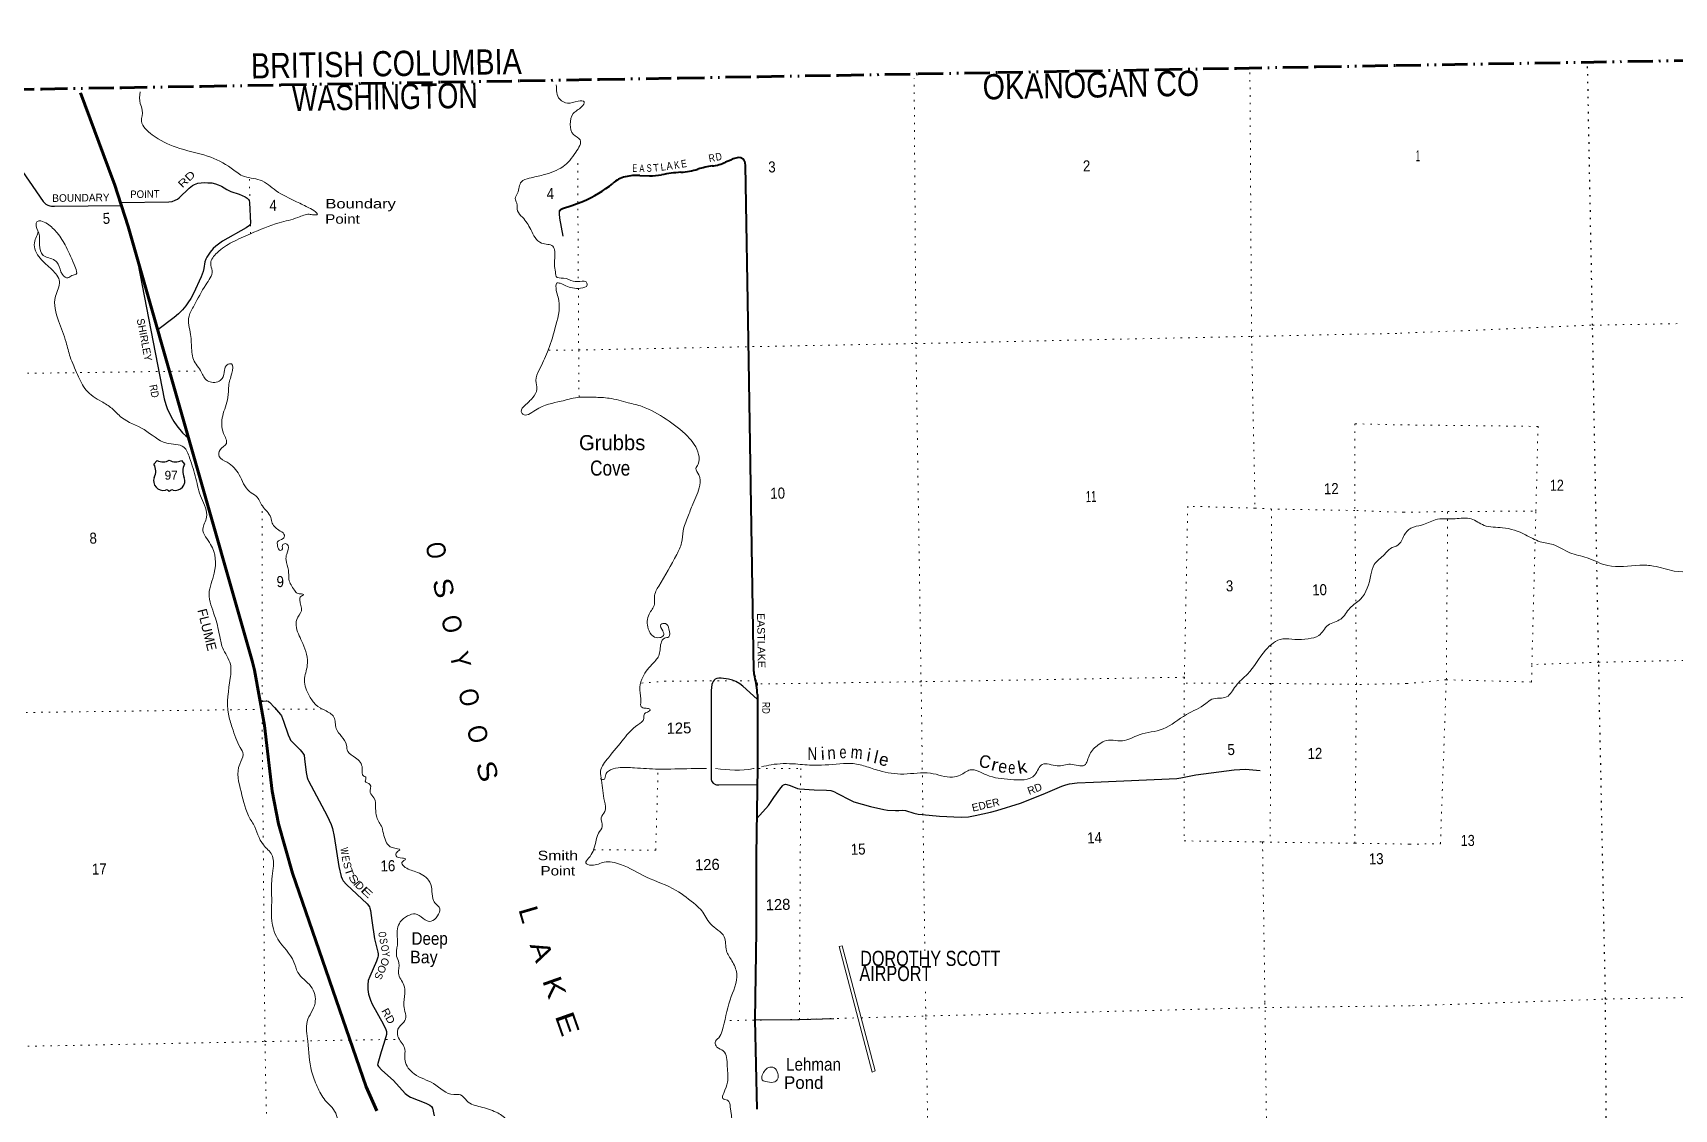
# Model space of a CAD drawing. Header units: feet. Extents: x 242557 to 489137, y 368785 to 557307.
# Drawn here: x 372517 to 398559, y 538641 to 555717 of the extents above; entities that cross this region are included whole.
import ezdxf
from ezdxf.enums import TextEntityAlignment as Align

# ---------------------------------------------------------------- set-up
doc = ezdxf.new("R2010")
doc.units = ezdxf.units.FT
doc.header["$LTSCALE"] = 80
doc.linetypes.add('DASH_DOUBLE_DOT', pattern=[9.2, 5, -1.2, 0.3, -1.2, 0.3, -1.2])
doc.linetypes.add('DOTTED', pattern=[1.5, 0.3, -1.2])
for name, color, linetype, lineweight in [('10', 7, 'DASH_DOUBLE_DOT', 60), ('16', 7, 'Continuous', 25), ('20', 7, 'Continuous', 70), ('26', 7, 'Continuous', 40), ('27', 7, 'Continuous', 25), ('29', 7, 'Continuous', 25), ('30', 7, 'Continuous', 35), ('36', 7, 'Continuous', 13), ('39', 7, 'Continuous', 13), ('41', 7, 'Continuous', 13), ('42', 7, 'Continuous', 13), ('6', 7, 'DOTTED', 25), ('7', 7, 'DOTTED', 13)]:
    doc.layers.add(name, color=color, linetype=linetype, lineweight=lineweight)
doc.layers.add('12', color=7, linetype='Continuous')

msp = doc.modelspace()

# ---------------------------------------------------------------- linework, layer by layer
at = {"layer": '10'}
msp.add_line((394141.54, 555198.57), (424455.31, 555717.04), dxfattribs=at)
msp.add_lwpolyline([(371404.83, 554803.68), (372667.99, 554825), (373931.15, 554846.39), (375194.31, 554867.86), (376457.47, 554889.4), (377720.62, 554911.01), (378983.78, 554932.7), (380246.93, 554954.45), (381510.09, 554976.29), (382773.24, 554998.19), (384036.39, 555020.17), (385299.54, 555042.21), (386562.69, 555064.33), (387825.83, 555086.52), (389088.98, 555108.78), (390352.12, 555131.12), (391615.26, 555153.53), (392878.4, 555176.01), (394141.54, 555198.57)], dxfattribs=at)
at = {"layer": '16'}
for p, q in [((374438.96, 548874.19), (374490.27, 548932.95)), ((374682.03, 548938.92), (374681.75, 548938.72)), ((374874.12, 548933.04), (374925.51, 548874.19))]:
    msp.add_line(p, q, dxfattribs=at)
for centre, radius, start, end in [((374245.98, 548763.56), 222.05, 332.97043, 29.75871), ((374581.35, 549090.61), 182.07, 239.97227, 303.45418), ((374783.13, 549090.11), 181.52, 236.33975, 300.08743), ((374783.12, 549090.61), 182.07, 236.54582, 236.59441), ((375118.48, 548763.56), 222.05, 150.24129, 207.02957), ((374585.17, 548608.66), 151.42, 159.09177, 283.81923), ((374779.29, 548608.66), 151.42, 256.18077, 20.90823)]:
    msp.add_arc(centre, radius, start, end, dxfattribs=at)
for centre, major_axis, start_param, end_param in [((374640.51, 548409.84), (-19.56, 51.67), 4.95877769, 6.28318531), ((374723.96, 548409.84), (19.56, 51.67), 0, 1.32637542)]:
    msp.add_ellipse(centre, major_axis=major_axis, ratio=0.929097, start_param=start_param, end_param=end_param, dxfattribs=at)
at = {"layer": '20'}
msp.add_lwpolyline([(377973.79, 538613.77), (377807.94, 538997.37), (376639.46, 542387.66), (376414.56, 543169.45), (376312.92, 543687.32), (376195.59, 544726.73), (376034.99, 545608.17), (375999.19, 545753.59), (374031.28, 552646.68), (373814.88, 553316.01), (373787.36, 553386.81), (373276.21, 554765.27)], dxfattribs=at)
at = {"layer": '26'}
for p, q in [((382146.71, 553451.34), (382302.17, 553446.98)), ((381070.69, 552978.6), (381252.12, 553046.84)), ((383866.19, 550838.11), (383952.82, 545600.48))]:
    msp.add_line(p, q, dxfattribs=at)
for points in [[(383809.08, 553679.43), (383820.24, 553616.25), (383866.19, 550838.11)], [(380875.85, 552885.89), (380876.72, 552889.87), (380885.27, 552905.86), (380899.03, 552918.89), (380920.97, 552931.16), (381070.69, 552978.6)], [(384013.72, 545217.13), (384014.75, 545137.29), (384015.77, 544055.34), (383996.32, 542668.34), (383992.23, 541472.75), (383974.08, 540057.45), (384002.09, 538640.95)]]:
    msp.add_lwpolyline(points, dxfattribs=at)
for centre, radius, start, end in [((383211.41, 554334.4), 734.14, 276.64198, 293.86861), ((384147.85, 552342.99), 1466.75, 108.885, 115.84373), ((383714.48, 553634.65), 104.66, 25.33548, 113.28379), ((382023.89, 552991.5), 455.15, 103.48182, 132.27488), ((382090.81, 552665.01), 788.32, 85.93375, 102.67923), ((382249.88, 555117.59), 1671.42, 271.79284, 278.35479), ((382932.99, 551322.54), 2186.15, 93.52185, 101.61785), ((382672.54, 554945.73), 1446.67, 275.0029, 285.96545), ((383528.96, 552029.27), 1592.99, 98.39734, 106.72754), ((380511.62, 554797.8), 1901.11, 292.92419, 309.3772), ((384389.86, 545628.09), 437.91, 183.6146, 196.86819), ((382798.22, 545178.51), 1216.12, 1.81981, 15.37861)]:
    msp.add_arc(centre, radius, start, end, dxfattribs=at)
at = {"layer": '29'}
for p, q in [((371513.92, 554733.06), (372681.78, 553038.95)), ((372860.02, 552964.91), (373927.61, 552980.13)), ((380931.28, 552488.46), (380879.51, 552774.55)), ((374147.58, 552254.13), (374600.58, 549909.2)), ((384012.21, 545144.44), (383782.38, 545353.44))]:
    msp.add_line(p, q, dxfattribs=at)
for points in [[(373909.18, 553024.35), (374672.95, 553036.61), (374728.92, 553043.2), (374775.01, 553059.67), (374811.22, 553079.43), (374837.56, 553099.2), (374998.88, 553254.03), (375051.55, 553293.57), (375081.18, 553310.04), (375133.86, 553329.8), (375189.82, 553339.69), (375246.61, 553343.8), (375291.88, 553339.69), (375358.54, 553335.57), (375413.69, 553319.92), (375458.95, 553305.92), (375509.16, 553283.68), (375594.76, 553230.97), (375660.6, 553201.32), (375788.99, 553155.2), (375887.76, 553115.67), (375916.56, 553095.08), (375937.14, 553072.84), (375947.84, 553055.55), (375956.89, 553026.72), (375970.06, 552697.29), (375965.95, 552675.05), (375956.89, 552661.05), (375900.93, 552624.81), (375528.91, 552410.68), (375420.27, 552334.91), (375377.47, 552293.73), (375331.38, 552239.38), (375278.71, 552157.01), (375260.6, 552124.07), (375245.79, 552084.54), (375229.33, 551975.83), (375218.63, 551930.52), (375186.53, 551847.35), (375068.01, 551583.8), (375025.22, 551503.09), (374979.12, 551435.56), (374942.91, 551384.49), (374890.24, 551320.26), (374830.98, 551260.95), (374761.84, 551198.37), (374499.58, 551006.33)], [(372681.78, 553038.95), (372701.77, 553017.66), (372725.22, 552999.14), (372756.09, 552981.43), (372787.78, 552971.13), (372816.17, 552966.6), (372860.02, 552964.91)], [(380879.51, 552774.55), (380871.28, 552843.08), (380872.93, 552864.5), (380875.85, 552885.89)], [(374600.58, 549909.2), (374625.21, 549821.33), (374648.26, 549757.09), (374710.81, 549623.67), (374753.61, 549551.19), (374804.64, 549480.36), (374893.53, 549373.3), (374942.91, 549323.88), (374981.42, 549294.19)], [(383291.68, 545378.96), (383282.18, 545282.3), (383281.55, 543873.16)], [(383782.38, 545353.44), (383735.53, 545391.23), (383672.16, 545425), (383617.01, 545445.59), (383553.64, 545461.24), (383440.88, 545480.18), (383402.2, 545481), (383371.74, 545475.24), (383342.94, 545461.24), (383328.94, 545448.88), (383310.01, 545425), (383299.31, 545404.41), (383291.68, 545378.96)], [(376126.26, 545107.24), (376217.75, 545119.51), (376231.76, 545118.7), (376249.87, 545113.76), (376258.1, 545108.82), (376270.43, 545099.75), (376349.44, 545014.09), (376447.4, 544902.92), (376461.38, 544882.32), (376494.3, 544796.66), (376566.73, 544579.23), (376593.09, 544519.94), (376607.91, 544495.24), (376632.57, 544467.22), (376757.68, 544342.03), (376803.77, 544289.32), (376813.67, 544271.22), (376820.25, 544254.74), (376830.11, 544197.08), (376856.45, 543979.65), (376868.82, 543904.72), (376878.69, 543871.78), (376889.37, 543847.87), (377185.67, 543294.41), (377251.51, 543156.04), (377270.48, 543095.95), (377297.6, 542964.97), (377370.03, 542490.57), (377409.54, 542332.44), (377424.39, 542296.23), (377442.5, 542264.94), (377495.14, 542207.25), (377824.36, 541897.58), (377856.51, 541850.66), (377866.38, 541830.89), (377877.04, 541792.16), (377896.79, 541634.03), (377936.3, 541344.12), (377968.85, 541218.03)], [(384003.81, 543250.7), (384189.04, 543458.26), (384274.64, 543583.45), (384386.57, 543741.58), (384415.38, 543773.72), (384428.55, 543785.25), (384445.83, 543794.29), (384459.83, 543796.78), (384481.23, 543793.48), (384531.43, 543774.53), (384649.13, 543725.95), (384682.87, 543721.82), (384913.33, 543708.64), (385110.86, 543702.05), (385176.7, 543695.46), (385208.81, 543688.06), (385236.79, 543676.53), (385275.47, 543655.93), (385499.34, 543537.33), (385542.15, 543519.23), (385808.81, 543445.09), (386017.87, 543395.69), (386078.77, 543385.79), (386206.36, 543376.75), (386256.55, 543379.2), (386313.35, 543383.34), (386361.9, 543379.2), (386493.59, 543339.67), (386565.21, 543322.4), (386625.27, 543313.31), (386901.82, 543286.96), (387244.21, 543273.78), (387363.57, 543281.23), (387468.08, 543300.13), (387711.7, 543352.84), (387811.31, 543378.42), (388185.78, 543497.8), (388547.92, 543636.16), (388844.22, 543767.94), (388905.98, 543788.57), (388963.59, 543803.39), (389087.84, 543820.65), (389344.64, 543827.24), (390667.32, 543887.4), (390733.95, 543899.71), (390970.99, 543945.84), (391576.75, 544024.9)], [(391576.75, 544024.9), (391755.39, 544034.01), (391989.14, 544014.24)], [(383281.55, 543873.16), (383291.91, 543838.75), (383313.31, 543814.05), (383347.88, 543794.28), (383365.99, 543787.69), (383396.31, 543785.45)], [(383396.31, 543785.45), (383398.96, 543784.98), (384014.63, 543789.53)], [(377968.85, 541218.03), (377991.51, 541130.82), (377995.62, 541103.64), (377994.8, 541074.81), (377991.51, 541053.4), (377969.28, 540991.63), (377863.93, 540747.84), (377840.07, 540684.42), (377831, 540616.06), (377830.19, 540537.82), (377844.17, 540464.52), (377875.45, 540370.63), (377903.43, 540306.38), (378074.63, 539996.71), (378118.26, 539905.28), (378128.14, 539870.69), (378127.31, 539825.4), (378087.8, 539680.44), (378041.71, 539548.66), (377989.03, 539364.17), (377987.4, 539342.76), (378002.2, 539318.05), (378054.88, 539258.75), (378239.24, 539094.03), (378423.61, 538889.77), (378464.77, 538856.83), (378509.21, 538830.47), (378752.83, 538738.23), (378815.4, 538703.64), (378843.38, 538683.87), (378858.19, 538659.16), (378884.52, 538533.98)], [(383974.08, 540057.45), (384680.84, 540064.46), (385223.64, 540077.58)]]:
    msp.add_lwpolyline(points, dxfattribs=at)
at = {"layer": '36'}
msp.add_lwpolyline([(385312.44, 541222.1), (385358.73, 541233.46), (385881.42, 539249.68), (385833.43, 539226.13)], close=True, dxfattribs=at)
at = {"layer": '39'}
for points in [[(415793.02, 555569.08), (415571.64, 555392.2), (415244.47, 555359.88), (415031.26, 555287.1), (414888.95, 555090.03), (414891.91, 554796.36), (414799.44, 554523.23), (414677.42, 554322.48), (414589.51, 554019.04), (414395.2, 553786.58), (414117.25, 553714.65), (413918.89, 553721.14), (413736.97, 553831.25), (413541.62, 553779.06), (413367.6, 553781.95), (413034.18, 553759.64), (412829.62, 553654.62), (412660.29, 553619.11), (412374.76, 553397.13), (412225.32, 553143.21), (412065.26, 552919.48), (412271.44, 552809.82), (412423.85, 552531.04), (412319.22, 552140.19), (411978.71, 551939.49), (411681.64, 551802.38), (411612.81, 551685.66), (411464.54, 551482.4), (411484.8, 551361.23), (411565.94, 551229.02), (411333.89, 551074.88), (411086.85, 550969.07), (410669.53, 550764.94), (410331.8, 550639.24), (410244.75, 550404.69), (410071, 550152.36), (409610.7, 549858.31), (409281.47, 549708.46), (409116.53, 549652.77), (408856.69, 549228.7), (408664.09, 549134.02), (408363.85, 549183.22), (408063.68, 549228.36), (407831.49, 549082.32), (407652.19, 549038.52), (407450.49, 549121.93), (407199.69, 548999.85), (406835.91, 548859.5), (406605.39, 548972.77), (406240.29, 549148.4), (405926.44, 549284.45), (405427.35, 549488.01), (404926.55, 549553.8), (404557.49, 549486.27), (404131.63, 549308.32), (403643.59, 549218.36), (403068.35, 549021.46), (402488.96, 548950.09), (402166.06, 549023.18), (401672.47, 548902.73), (401473.5, 548706.65), (400975.6, 548363.3), (400424.98, 547907.57), (400027.99, 547578.22), (399647.86, 547447.69), (398557.98, 547178.59), (398232.96, 547257.72), (398012.25, 547269.88), (397504.56, 547264.64), (397176.76, 547388.28), (396904.32, 547468.38), (396639.14, 547597.22), (396434.02, 547644.1), (396199.53, 547753.25), (395837.52, 547866.14), (395543.55, 547903.3), (395339.53, 548004.9), (395082.55, 548008.3), (394765.24, 547990.34), (394552.21, 547907.44), (394381.06, 547859.74), (394273.37, 547748.89)], [(374220.6, 554781.03), (374221.1, 554593.79), (374254.31, 554487.52), (374242.63, 554317.33), (374412.5, 554099.49), (374790.48, 553901.44), (375290.54, 553759.28), (375664.2, 553571.23), (375843.69, 553448.69), (376122.99, 553381.44), (376376.64, 553212.37), (376703.37, 553037.2), (376898.35, 552941.38), (377001.34, 552877.43), (377032.77, 552837.84), (376974.29, 552828.17), (376903.12, 552838.37), (376724.15, 552789.04), (376424.64, 552702.06), (375969.45, 552527.95), (375681.3, 552394.76), (375440.62, 552228.49), (375339.77, 552059.94), (375361.1, 551943.23), (375261.7, 551720.11), (375075.97, 551391.53), (374995.42, 551221.5), (375019.4, 550928.93), (375038.15, 550680.71), (375055.49, 550561.86), (375176.35, 550358.87), (375269.39, 550211.75), (375450.51, 550180.26), (375522.03, 550232.75), (375557.05, 550363.12), (375601.35, 550449.25), (375667.83, 550463.19), (375673.77, 550315.73), (375626.3, 550120.31), (375611.06, 549931.83), (375529.68, 549640.45), (375543.16, 549361.75), (375588, 549199.17), (375487.29, 549101.39), (375473.84, 548997.9), (375599.89, 548904.24), (375791.54, 548705.19), (375954.54, 548440.66), (376061.9, 548364.7), (376159.15, 548211.62), (376293.69, 548027.2), (376316.29, 547938.84), (376443.21, 547812.85), (376509.81, 547745.9), (376488.88, 547694.78), (376397.12, 547641.74), (376400.81, 547579.15), (376441.25, 547505.42), (376469.38, 547514.27), (376477.62, 547585.27), (376525.5, 547612.86), (376566.79, 547583.65), (376546.1, 547447.6), (376534.45, 547352.24), (376573.11, 547193.53), (376581.02, 547048.15), (376668.74, 546872.57), (376712.54, 546825.22), (376779.61, 546816.93), (376812.32, 546805.68), (376770.61, 546774.22), (376753.79, 546721.18), (376778.65, 546547.95), (376705.39, 546408.45), (376700.68, 546280.92), (376800.56, 546028.83), (376872.6, 545680.94), (376826.1, 545449.15), (376907.87, 545192.52), (377008.73, 545055.72), (377152.84, 544968.63), (377293.44, 544861.21), (377332.69, 544680.28), (377417.09, 544553.14), (377493.72, 544413.66), (377514.52, 544317.16), (377636.69, 544217.34), (377744.49, 544048.37), (377770.08, 543923.69), (377798.85, 543908.29), (377792.42, 543845.43), (377866.74, 543792.84), (377872.15, 543665.59), (377929.11, 543580.17), (377955.94, 543409.01), (377973.66, 543276.03), (378061.11, 543110.55)], [(380823.01, 554893.89), (380877.52, 554662.9), (381002.77, 554599.56), (381168, 554632.35), (381265.48, 554622.85), (381225.02, 554544.91), (381092.14, 554438.18), (381044.13, 554262.97), (381094.93, 554104.59), (381200.47, 554020.5), (381132.81, 553822.51), (380930.23, 553594.58), (380615.71, 553462.7), (380394.29, 553410.19), (380268.22, 553352.18), (380208.17, 553172.6), (380169.94, 553086.63), (380194.14, 553014.48), (380209.56, 552891.55), (380285.12, 552792.48), (380417.96, 552595.88), (380589.8, 552380.12), (380767.3, 552332.35), (380798.67, 552143.11), (380796.19, 552007.56), (380811.29, 551896.74), (380818.6, 551850.43), (380938.78, 551825.37), (381089.96, 551776.89), (381231.82, 551774.67), (381294.89, 551764.24), (381312.32, 551718.21), (381208.4, 551664.84), (381080.61, 551671.48), (380972.42, 551702.93), (380886.27, 551743.06), (380827.47, 551745.52), (380816.56, 551698.71), (380863.16, 551469.44), (380800.14, 551020.82), (380684.31, 550653.69), (380550.14, 550366.94), (380497.87, 550199.71), (380513.61, 550064.64), (380448.34, 549929.41), (380324.04, 549804.71), (380267.81, 549710.17), (380291.26, 549666.31), (380492.11, 549730.4), (380897.51, 549872.82), (381159.25, 549932.49), (381424.53, 549935.63), (381661.95, 549919.82), (381963.62, 549849.13), (382184, 549788.37), (382568.17, 549586.44), (382903.44, 549318.48), (383081.32, 549028.06), (383071.28, 548872.07), (383038.59, 548806.48), (383083.84, 548704.57), (383098.37, 548539.14), (382988.86, 548238.91), (382909.11, 548038.57), (382834.05, 547814.1), (382810.66, 547627.42), (382734.58, 547441.34), (382448.11, 546940.16), (382379.75, 546768.44), (382378.82, 546651.13), (382295.86, 546495.19), (382281.8, 546262.26), (382357.89, 546142.98), (382463.79, 546121.59), (382523.66, 546155.56), (382511.6, 546228.04), (382482.6, 546328.36), (382553.07, 546344.43), (382610.14, 546254.97), (382607.29, 546133.56), (382536.98, 546111.44), (382484.37, 546033.17), (382447.18, 545831.96), (382339.35, 545697.6), (382181.46, 545464.81), (382147.62, 545289.98), (382164.71, 545104.4), (382170.85, 545025.7), (382193.54, 545010.14), (382270.79, 545000.1), (382311.86, 544978.97), (382268.35, 544939.37), (382220.47, 544911.78), (382212.23, 544840.78), (382113.7, 544737), (381894.66, 544518.73), (381649.48, 544216.85)], [(373045.82, 552323.37), (372904.29, 552541.98), (372748.56, 552685.38), (372643.98, 552733.1), (372589.49, 552725.56), (372568.24, 552686.56), (372610.68, 552538.07), (372623.66, 552354.4), (372680.81, 552186.08), (372867.26, 552106.2), (372919.48, 552046.95), (372986.58, 551884.96), (373075.18, 551828.72), (373137.01, 551864.77), (373205.24, 551888.87), (373192.44, 551989.63), (373045.82, 552323.37)], [(377406.54, 538123.99), (377339.64, 538244.11), (377354.36, 538438.49), (377242.55, 538693.27), (377158.03, 538780.72), (377030.7, 538998.83), (376939.34, 539241.85), (376878.18, 539717.95), (376870.5, 540033.25), (376994.82, 540320.59), (376929.31, 540588.34), (376720.97, 540811.06), (376659.34, 540975.76), (376405.98, 541339.21), (376334.28, 541501.7), (376307.25, 541992.57), (376304.38, 542152.25), (376309.96, 542291.87), (376333.13, 542466.19), (376309.1, 542678.07), (376174.8, 542833.37), (376017.19, 543160.12), (375967.13, 543244.15), (375821.75, 543678.29), (375799.71, 544116.67), (375853.62, 544269.29), (375807.13, 544379.67), (375737.7, 544528.05), (375680.08, 544694.84), (375619.6, 544908.09), (375649.81, 545478.84), (375651.92, 545699.28), (375527.79, 545963.96), (375477.64, 546165.26), (375401.37, 546469.21), (375314.19, 546817.45), (375395.35, 547142.44), (375338.56, 547600.42), (375214.8, 547844.88), (375274.16, 548031.97), (375191.02, 548334.17), (375104.2, 548646.13), (375005.54, 548973.89), (374912.27, 549143.64), (374642.01, 549209.55), (374284.15, 549421.49), (373924.59, 549615.2), (373770.25, 549760.03), (373604.42, 549868.25), (373362.46, 550047.9), (373228.55, 550294.2), (373110.17, 550577.18), (373045.32, 550808.55), (372925.92, 551148.12), (372876.44, 551537.48), (372941.03, 551771.18), (372822.33, 551959.11), (372634.98, 552139.74), (372541.52, 552386.77), (372578.17, 552486.51), (372605.18, 552559.79)], [(384080.31, 544072.39), (384231.09, 544104.79), (384619.68, 544117.34), (384915.96, 544097.05), (385379.12, 544123.76), (385504.06, 544126.57), (385722.55, 544082.5), (385945.23, 544011.69), (386335.59, 543957.56), (386760.61, 543971.09), (387110.65, 543909.8), (387231.35, 543941.38), (387389.22, 544022.5), (387650.62, 543942.63), (388031.29, 543872.05), (388416.19, 543947.19), (388533.4, 544110.12), (388766.93, 544088.13), (388981.01, 544112.13), (389202.18, 544097.9), (389286.68, 544272.08), (389422.48, 544421.36), (389516.11, 544480.52), (389805.62, 544486.34), (390068.54, 544578.39), (390448.85, 544673.63), (390821.57, 544902.13), (391128.89, 545076.27), (391224.33, 545143.57), (391458.27, 545182.26), (391601.58, 545353.99), (391788.99, 545543.09), (392076.66, 545922.97), (392347.38, 546102.19), (392540.05, 546093.25), (392752.43, 546105.07), (392919.25, 546154.08), (393068.79, 546319.91), (393268.79, 546416.33), (393414.07, 546590.13), (393580.5, 546730.12), (393748.42, 547118.89), (393800.8, 547282.09), (393962.65, 547442.18), (394057.39, 547535.75), (394173.45, 547589.45), (394273.37, 547748.89)], [(381649.48, 544216.85), (381525.57, 544001.16), (381539.46, 543859.98), (381586.73, 543529.62), (381591.18, 543361.9), (381537.03, 543265.39), (381552.88, 543126.28), (381490.96, 543017.43), (381450.13, 542876.79), (381405.26, 542736.04), (381335.4, 542620.9), (381288.75, 542546.84), (381380.86, 542510.91), (381584.12, 542560.91), (381842.37, 542523.42), (382252.79, 542324.23), (382722.29, 542112.48), (383036.36, 541880.34), (383129.92, 541789.86), (383267.08, 541583.26), (383485.31, 541374.82), (383523.55, 541155.44), (383608.87, 540993.95), (383685.14, 540791.77), (383580.78, 540374.39), (383452.09, 539881.53), (383400.23, 539774.97), (383341.44, 539700.58), (383371.76, 539626.58), (383470.59, 539566.57), (383535.9, 539319.6), (383538.51, 539068.92), (383478.25, 538897.42), (383464.31, 538812.11), (383540.07, 538781.81), (383583.29, 538679.85), (383625.76, 538149.15), (383594.6, 537873.29), (383458.77, 537649.19), (383393.37, 537594.84), (383308.6, 537430.77), (383125.06, 537324.68), (382809.49, 537156.38), (382517.82, 537002.88), (382339.62, 536848.41), (382044.97, 536731.23), (381981.36, 536761.86), (381912.43, 536764.04), (381824.28, 536727.27), (381821.04, 536696.85), (381871.75, 536694.18), (381878.47, 536670.09), (381808.75, 536625.74), (381743.26, 536498.59), (381682.03, 536363.46), (381525.72, 536223.74), (381417.18, 536115.64), (381386.75, 535965.18), (381348.84, 535867.08), (381368.73, 535804.93), (381478.05, 535731.05), (381653.86, 535594.26), (381714.68, 535440.2), (381698.16, 535223.37), (381549.95, 535083.87), (381364.06, 534989.86), (381284.44, 534937.14), (381274.82, 534841.84), (381201.05, 534797.37), (381189.59, 534847.62), (381163.42, 534917.69), (381086.66, 534909.54), (381006.82, 534864.91), (381000.28, 534806.09), (381055.9, 534771.2), (381104.96, 534754.33), (381093.62, 534723.69), (381036.48, 534663.49), (381037.97, 534455.25), (381145.03, 533780.71), (381197.8, 533624.4), (381252.47, 533549.04), (381290.12, 533580.39), (381265.81, 533656.58), (381328.03, 533678.49), (381383, 533667.84), (381435.97, 533808.81), (381568.74, 533919.59), (381686.36, 533914.68), (381738.74, 533849.37), (381826.49, 533748.61), (381886.77, 533614.76), (381825.29, 533412.89), (381731.64, 533202.07), (381605.21, 533081.36), (381424.39, 532949.06), (381353.31, 532803.56)], [(381518.57, 543883.68), (381585.58, 543877.41), (381607.99, 543948.79), (381649.05, 544004.5), (381805.65, 544057.28), (382062.93, 544056.16), (382444.28, 544036.16), (382960.61, 544044.08), (383203.3, 544044.22)], [(383349.47, 544044.29), (383951.13, 544044.63), (383960.91, 544046.73)], [(378061.11, 543110.55), (378130.36, 542867.74), (378219.49, 542791.29), (378341.96, 542756.19), (378290.41, 542714.35), (378279.72, 542659.46), (378379.92, 542623.75), (378431.01, 542606.93), (378371.63, 542554.77), (378401.52, 542496.93), (378594.32, 542407.11), (378796.4, 542273.06), (378846.82, 542128.82), (378862.78, 541985.68), (378897.05, 541915.83), (378974.57, 541818.84), (378937.04, 541706.6), (378838.04, 541621.01), (378709.23, 541666.05), (378585.68, 541741.57), (378463.07, 541705.9), (378348.03, 541613.8), (378304.37, 541503.42), (378301.18, 541242.47), (378289.61, 541068.24), (378326.92, 540960.06), (378319.07, 540798.07), (378403.06, 540610.25), (378418.81, 540475.19), (378403.67, 540282.67), (378422.1, 540046.57), (378327.63, 539942.9), (378309.28, 539794.78), (378415.38, 539613.64), (378420.41, 539500.53), (378422.83, 539409.6), (378568.14, 539201.2), (378874.09, 539045.69), (379196.72, 538872.43), (379304.22, 538867.25), (379403.96, 538772.89), (379621.21, 538677.66), (379870.63, 538591.4), (380025.66, 538474.27), (380035.19, 538268.26), (380031.79, 538015.39), (380129.27, 537777.39), (380224.97, 537606.07), (380249.28, 537529.89), (380367.88, 537411.77), (380424.48, 537333.71)], [(384119.36, 539240.37), (384188.6, 539302.91), (384277.87, 539297.24), (384337.02, 539205.82), (384333.26, 539118.76), (384291.88, 539075.17), (384174.37, 539076.03), (384088.5, 539106.06), (384083, 539160.51), (384119.36, 539240.37)]]:
    msp.add_spline(points, degree=3, dxfattribs=at)
at = {"layer": '6'}
msp.add_lwpolyline([(397662.18, 524385.39), (397615.07, 529688.16), (397501.86, 535025.4), (397469.55, 540386.8), (397360.66, 545730.59), (397263.84, 551078.65), (397183.76, 555250.6)], dxfattribs=at)
at = {"layer": '7'}
for p, q in [((381161.78, 553647.36), (381171.87, 551772.98)), ((375971.37, 552532.04), (375953.8, 553421.34)), ((384016.06, 544040.32), (383974.08, 540057.45)), ((385660.18, 540090.99), (386684.77, 540118.75)), ((384680.84, 540064.46), (385600.32, 540089.37))]:
    msp.add_line(p, q, dxfattribs=at)
for points in [[(386670.35, 541150.46), (386610.61, 545423.02), (386528.76, 550787.75), (386500.24, 554993.23)], [(391827.78, 555087.31), (391853.15, 550901.66), (391909.42, 548175.22)], [(381172.46, 551663.96), (381177.73, 550685.25), (381183.38, 549939.21)], [(394216.27, 550950.44), (397263.84, 551078.65), (402467.41, 551173.9), (407797.77, 551307.93), (409921.74, 551318.44)], [(380701.78, 550682.47), (381177.73, 550685.25), (386528.76, 550787.75), (391853.15, 550901.66), (394216.27, 550950.44)], [(363899.02, 550174.55), (365321.99, 550193.02), (370630.62, 550290.33), (375177.23, 550352.93)], [(394242.26, 549497.24), (393490.28, 549514.29), (393494.42, 548139.3)], [(394315.67, 545392.46), (394943.83, 545453.4), (396295.81, 545417.37), (396301.21, 545694.99), (396365.1, 548129.01), (396398.95, 549472.66), (394242.26, 549497.24)], [(376314.36, 533572.48), (376304.26, 534371.5), (376200.73, 539713.4), (376153.8, 544984.03), (376157.39, 548201.46)], [(394267.06, 548110.36), (393494.42, 548139.3), (392171.08, 548162.09), (391909.42, 548175.22), (390841.07, 548206.95), (390787.61, 545493.71), (390781.98, 545400.54), (390785.74, 542897.14), (392027.9, 542880.24), (392149.52, 542877.47), (393493, 542859.26), (394361.21, 542845.54)], [(392171.08, 548162.09), (392159.55, 545395.39), (392149.52, 542877.47)], [(393493, 542859.26), (393519.17, 545379.65), (393494.42, 548139.3)], [(394267.06, 548110.36), (394965.13, 548122.59), (396365.1, 548129.01)], [(394361.21, 542845.54), (394850.07, 542852.9), (394943.83, 545453.4), (394965.13, 548122.59)], [(424638.05, 546265.53), (423935.89, 546263.61), (418564.57, 546159.22), (413207.54, 546046.98), (407854.49, 545938.87), (402545.75, 545841.7), (397360.66, 545730.59), (396301.21, 545694.99)], [(384016.06, 544040.32), (384014.7, 545387.07), (384005.26, 545437.37), (382559.08, 545432.57), (382166.98, 545399.71)], [(390787.61, 545493.71), (386610.61, 545423.02), (384014.7, 545387.07)], [(394315.67, 545392.46), (393519.17, 545379.65), (392159.55, 545395.39), (390781.98, 545400.54)], [(377108.07, 544989.78), (376153.8, 544984.03), (370763.45, 544912.82), (370165.6, 544912.67)], [(381422.99, 542754.72), (382399.45, 542750.84), (382438.02, 544037.32)], [(384031.56, 544044.75), (384700.56, 544046.73), (384680.84, 540064.46), (383482.15, 540046.14)], [(392027.9, 542880.24), (392066.14, 540326.73), (392133.88, 534931.78), (392189.52, 529562.29), (392445.06, 524293.27), (392456.67, 518827.55), (392568.13, 513491.93), (392638.13, 509023.88)], [(394407.05, 540282.26), (397469.55, 540386.8), (402638.56, 540491.54), (407975.68, 540585.18), (413312.66, 540686.92), (418724.46, 540790.03), (424037, 540901.45), (424732.63, 540918.24)], [(386787.14, 534573.27), (386781.95, 534786.79), (386684.77, 540118.75), (386678.18, 540589.75)], [(386684.77, 540118.75), (392065.36, 540252.38), (394407.05, 540282.26)], [(367983.7, 539615.16), (370876.13, 539607.57), (376200.73, 539713.4), (378340.88, 539749.13)]]:
    msp.add_lwpolyline(points, dxfattribs=at)

# ---------------------------------------------------------------- texts
at = {"layer": '10'}
for s, width, p in [('BRITISH COLUMBIA', 0.85, (375981.84, 554991.46)), ('WASHINGTON', 0.8, (376633.39, 554477.22))]:
    msp.add_text(s, height=400, rotation=0.977, dxfattribs=dict(at, width=width)).set_placement(p)
at = {"layer": '12', "width": 0.85}
msp.add_text('OKANOGAN CO', height=400, rotation=1.01, dxfattribs=at).set_placement((387590.63, 554658.73))
at = {"layer": '16'}
msp.add_text('97', height=140, dxfattribs=at).set_placement((374711.92, 548628.41), align=Align.CENTER)
at = {"layer": '27'}
for s, rotation, width, p in [('L', 7.129, 0.9, (382524.2, 553532.35)), ('A', 7.502, 0.9, (382625.23, 553547.02)), ('K', 7.502, 0.8, (382743.17, 553561.77)), ('E', 8.568, 0.85, (382856.03, 553582.58)), ('R', 10.893, 0.85, (383300.53, 553672.67)), ('D', 10.893, 0.85, (383409.88, 553694.3)), ('E', 0.955, 0.7, (382070.31, 553511.55)), ('A', 0.955, 0.75, (382181.36, 553507.44)), ('S', 0.955, 0.7, (382297.14, 553512.35)), ('T', 5.129, 0.9, (382410.09, 553517.22))]:
    msp.add_text(s, height=120, rotation=rotation, dxfattribs=dict(at, width=width)).set_placement(p, align=Align.CENTER)
for s, rotation, width, p in [('EASTLAKE', 270.948, 1.05, (384007.76, 546511.4)), ('RD', 270.058, 0.8, (384091.16, 545099.68))]:
    msp.add_text(s, height=120, rotation=rotation, dxfattribs=dict(at, width=width)).set_placement(p)
at = {"layer": '30'}
for s, rotation, width, p in [('RD', 43.824, 1.3, (374889.89, 553246.45)), ('POINT', 0.92, 0.95, (374063.26, 553095.1)), ('RD', 280.934, 0.9, (374365.51, 550124.32)), ('Y', 273.565, 0.8, (378060.71, 541138.91)), ('RD', 298.936, 1.1, (378043.78, 540201.61))]:
    msp.add_text(s, height=120, rotation=rotation, dxfattribs=dict(at, width=width)).set_placement(p)
for s, rotation, p in [('BOUNDARY', 0.817, (372826.44, 553034.14)), ('SHIRLEY', 280.934, (374164.59, 551173.18)), ('RD', 20.91, (388326.32, 543626.43)), ('EDER', 13.251, (387431.35, 543360.55)), ('OOS', 246.629, (378071.58, 541057.6))]:
    msp.add_text(s, height=120, rotation=rotation, dxfattribs=at).set_placement(p)
for s, rotation, width, p in [('W', 278.681, 0.7, (377404.75, 542726.56)), ('E', 278.681, 0.85, (377423.16, 542608.07)), ('T', 288.299, 1.2, (377479.79, 542387.75)), ('S', 304.379, 1.45, (377558.87, 542260.34)), ('I', 307.753, 1.15, (377609.21, 542190.3)), ('E', 316.753, 1.75, (377776.68, 542039.24)), ('O', 277.761, 0.75, (378003.83, 541404.06)), ('S', 277.761, 0.85, (378023.57, 541299.59)), ('O', 281.475, 0.85, (378046.06, 541183.17))]:
    msp.add_text(s, height=120, rotation=rotation, dxfattribs=dict(at, width=width)).set_placement(p, align=Align.CENTER)
for s, rotation, p in [('S', 284.029, (377451.05, 542496.21)), ('D', 314.753, (377663.89, 542140.79))]:
    msp.add_text(s, height=120, rotation=rotation, dxfattribs=at).set_placement(p, align=Align.CENTER)
at = {"layer": '36', "width": 0.8}
for s, p in [('DOROTHY SCOTT', (385644.52, 540913.13)), ('AIRPORT', (385632.21, 540673.83))]:
    msp.add_text(s, height=240, dxfattribs=at).set_placement(p)
at = {"layer": '41'}
for s, height, p in [('Grubbs', 240, (381182.75, 549095.67)), ('Pond', 200, (384436.23, 538963.39))]:
    msp.add_text(s, height=height, dxfattribs=at).set_placement(p)
for s, height, width, p in [('Cove', 240, 0.85, (381359.18, 548692.1)), ('Deep', 200, 0.9, (378526.13, 541248.99)), ('Bay', 200, 0.95, (378502.93, 540954.77)), ('Lehman', 200, 0.9, (384468.72, 539253.01))]:
    msp.add_text(s, height=height, dxfattribs=dict(at, width=width)).set_placement(p)
for s, height, rotation, width, p in [('O', 300, 280.281, 0.85, (378769.84, 547479.83)), ('S', 300, 283.141, 1.15, (378889.19, 546875.59)), ('O', 300, 283.141, 0.9, (379022.66, 546303.96)), ('Y', 300, 283.141, 0.95, (379155.31, 545735.77)), ('O', 300, 283.141, 0.9, (379294.4, 545139.97)), ('O', 300, 283.141, 0.9, (379430.28, 544557.98)), ('N', 200, 359.941, 0.8, (384885.75, 544181.77)), ('n', 200, 3.528, 0.9, (385194.77, 544195.6)), ('e', 200, 1.443, 0.75, (385373.29, 544207.77)), ('m', 200, 354.643, 0.85, (385580.76, 544203.52)), ('S', 300, 286.411, 1.2, (379585.84, 543960.72)), ('C', 200, 348.77, 0.95, (387605.35, 544056.94)), ('r', 200, 346.308, 1.15, (387758.32, 544011.49)), ('e', 200, 350.643, 0.95, (387892.78, 543981.1)), ('e', 200, 357.944, 0.75, (388046.72, 543963.03)), ('k', 200, 10.171, 1.1, (388232.49, 543971.72)), ('L', 300, 286.411, 1.15, (380254.87, 541689.08)), ('A', 300, 289.537, 1.2, (380450.06, 541094.97)), ('K', 300, 289.537, 1.25, (380652.3, 540525.05)), ('E', 300, 289.537, 1.4, (380857.68, 539946.25))]:
    msp.add_text(s, height=height, rotation=rotation, dxfattribs=dict(at, width=width)).set_placement(p, align=Align.CENTER)
msp.add_text('FLUME', height=150, rotation=284.057, dxfattribs=at).set_placement((375127.21, 546558.29))
for s, rotation, p in [('i', 3.018, (385054.42, 544182.88)), ('i', 350.603, (385765.3, 544160.86)), ('l', 347.563, (385875.49, 544129.75)), ('e', 347.372, (386001.67, 544091.67))]:
    msp.add_text(s, height=200, rotation=rotation, dxfattribs=at).set_placement(p, align=Align.CENTER)
at = {"layer": '42'}
for s, width, p in [('Boundary', 1.3, (377160.26, 552931.68)), ('Point', 1.2, (377156.53, 552688.47)), ('Smith', 1.25, (380527.39, 542590.96)), ('Point', 1.2, (380572.49, 542348.57))]:
    msp.add_text(s, height=150, dxfattribs=dict(at, width=width)).set_placement(p)
at = {"layer": '7'}
for s, width, p in [('3', 0.9, (384187.92, 553500.83)), ('2', 0.9, (389180.68, 553516.78)), ('4', 0.9, (380672.53, 553078)), ('5', 0.9, (373628.25, 552684.54)), ('4', 0.9, (376273.49, 552890.43)), ('10', 0.9, (384220.24, 548322.83)), ('11', 0.65, (389224.95, 548270.34)), ('12', 0.9, (393004.27, 548394.72)), ('8', 0.9, (373418.19, 547611.22)), ('9', 0.9, (376386.46, 546922.48)), ('3', 0.9, (391448.26, 546854.36)), ('10', 0.9, (392817.32, 546790.85)), ('5', 0.9, (391473.58, 544257.28)), ('12', 0.9, (392744.63, 544194.01)), ('14', 0.9, (389246.62, 542856.24)), ('15', 0.9, (385497.13, 542675.4)), ('13', 0.9, (393716.56, 542522.8)), ('17', 0.9, (373457.45, 542361.16)), ('16', 0.9, (378035.48, 542411.4))]:
    msp.add_text(s, height=175, rotation=1.552, dxfattribs=dict(at, width=width)).set_placement(p)
for s, width, p in [('1', 0.4, (394460.73, 553679.23)), ('12', 0.85, (396586.86, 548452.15)), ('13', 0.85, (395173.13, 542816.98))]:
    msp.add_text(s, height=175, dxfattribs=dict(at, width=width)).set_placement(p)
for s, p in [('125', (382576.01, 544594.49)), ('126', (383026.69, 542429.07)), ('128', (384148.15, 541794.58))]:
    msp.add_text(s, height=175, rotation=1.552, dxfattribs=at).set_placement(p)

doc.saveas('drawing.dxf')
